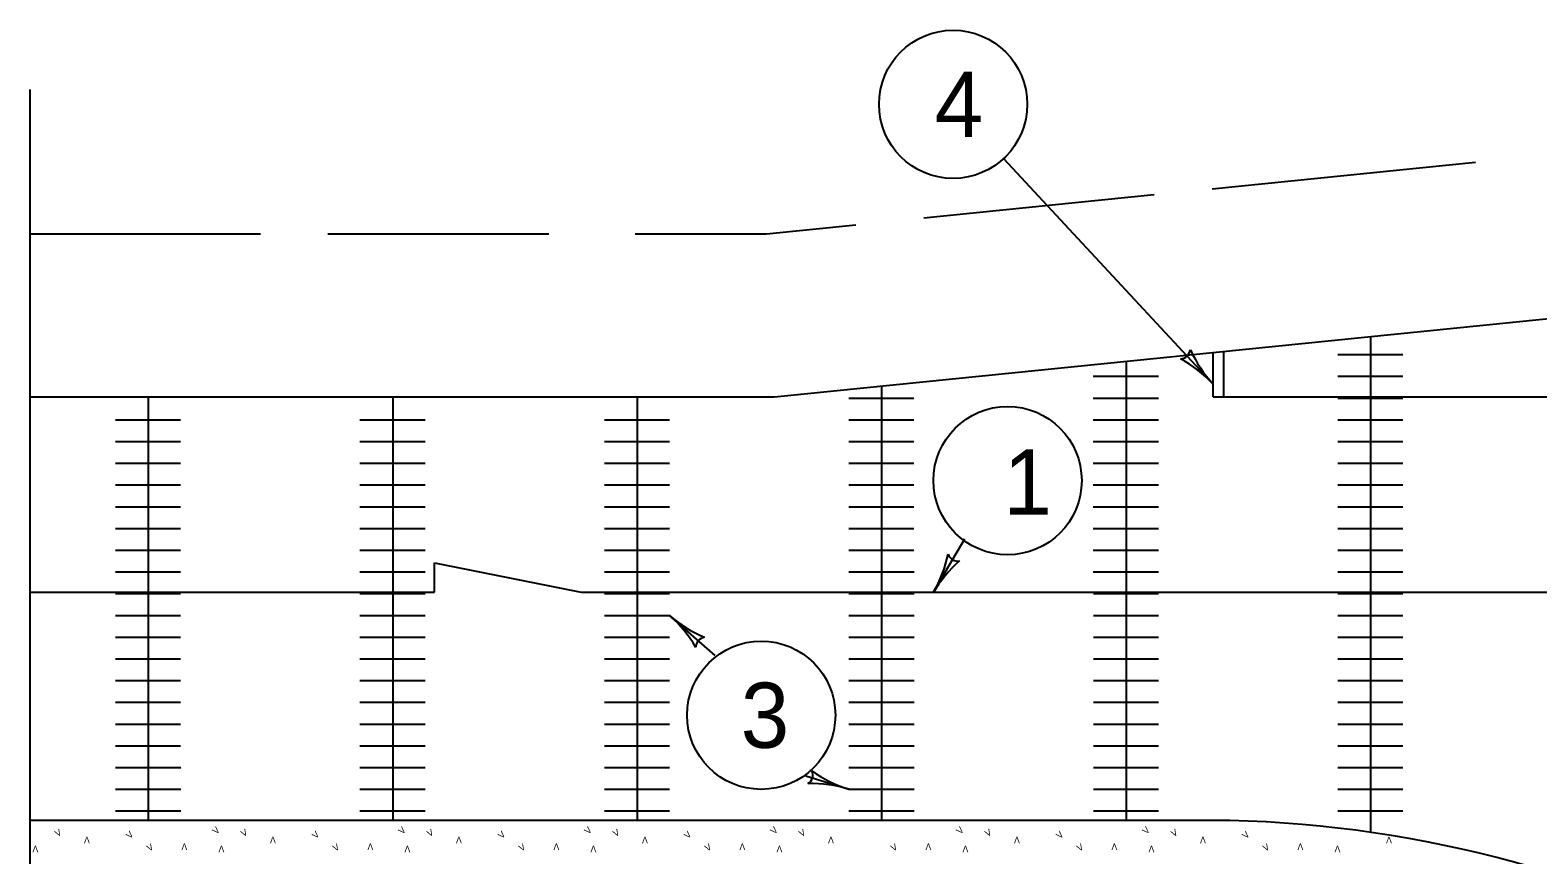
# Model space of a CAD drawing. Extents: x 1007 to 1035.5, y 1000.5 to 1021.5.
# Drawn here: x 1009.409 to 1014.035, y 1010.991 to 1013.521 of the extents above; entities that cross this region are included whole.
import ezdxf

# ---------------------------------------------------------------- set-up
doc = ezdxf.new("R2010")
doc.units = 0
doc.layers.add('Level 1', color=7, linetype='Continuous')
doc.layers.add('Level 2', color=7, linetype='Continuous')

msp = doc.modelspace()

# ---------------------------------------------------------------- linework, layer by layer
at = {"layer": 'Level 1'}
for p, q in [((1009.409, 1010.9098), (1009.409, 1013.3395)), ((1012.3955, 1013.1273), (1013.0385, 1012.4353)), ((1013.035, 1013.0349), (1013.8434, 1013.1167)), ((1012.1508, 1012.9455), (1012.857, 1013.0169)), ((1011.6683, 1012.8968), (1011.942, 1012.9244)), ((1009.409, 1012.8968), (1010.1158, 1012.8968)), ((1010.3222, 1012.8968), (1011.0002, 1012.8968)), ((1011.2655, 1012.8968), (1011.6683, 1012.8968)), ((1011.693, 1012.3968), (1016.6389, 1012.8968)), ((1013.0385, 1012.3968), (1013.0385, 1012.5328)), ((1013.0715, 1012.3968), (1013.0715, 1012.5361)), ((1013.4206, 1012.526), (1013.6205, 1012.526)), ((1012.6706, 1012.4593), (1012.8705, 1012.4593)), ((1013.4206, 1012.4593), (1013.6205, 1012.4593)), ((1009.409, 1012.3968), (1011.693, 1012.3968)), ((1011.9206, 1012.3926), (1012.1205, 1012.3926)), ((1012.6706, 1012.3926), (1012.8705, 1012.3926)), ((1013.0385, 1012.3968), (1014.389, 1012.3968)), ((1013.4206, 1012.3926), (1013.6205, 1012.3926)), ((1009.6706, 1012.3259), (1009.8705, 1012.3259)), ((1010.4206, 1012.3259), (1010.6205, 1012.3259)), ((1011.1706, 1012.3259), (1011.3705, 1012.3259)), ((1011.9206, 1012.3259), (1012.1205, 1012.3259)), ((1012.6706, 1012.3259), (1012.8705, 1012.3259)), ((1013.4206, 1012.3259), (1013.6205, 1012.3259)), ((1009.6706, 1012.2593), (1009.8705, 1012.2593)), ((1010.4206, 1012.2593), (1010.6205, 1012.2593)), ((1011.1706, 1012.2593), (1011.3705, 1012.2593)), ((1011.9206, 1012.2593), (1012.1205, 1012.2593)), ((1012.6706, 1012.2593), (1012.8705, 1012.2593)), ((1013.4206, 1012.2593), (1013.6205, 1012.2593)), ((1009.6706, 1012.1926), (1009.8705, 1012.1926)), ((1010.4206, 1012.1926), (1010.6205, 1012.1926)), ((1011.1706, 1012.1926), (1011.3705, 1012.1926)), ((1011.9206, 1012.1926), (1012.1205, 1012.1926)), ((1012.6706, 1012.1926), (1012.8705, 1012.1926)), ((1013.4206, 1012.1926), (1013.6205, 1012.1926)), ((1009.6706, 1012.1259), (1009.8705, 1012.1259)), ((1010.4206, 1012.1259), (1010.6205, 1012.1259)), ((1011.1706, 1012.1259), (1011.3705, 1012.1259)), ((1011.9206, 1012.1259), (1012.1205, 1012.1259)), ((1012.6706, 1012.1259), (1012.8705, 1012.1259)), ((1013.4206, 1012.1259), (1013.6205, 1012.1259)), ((1009.6706, 1012.0593), (1009.8705, 1012.0593)), ((1010.4206, 1012.0593), (1010.6205, 1012.0593)), ((1011.1706, 1012.0593), (1011.3705, 1012.0593)), ((1011.9206, 1012.0593), (1012.1205, 1012.0593)), ((1012.6706, 1012.0593), (1012.8705, 1012.0593)), ((1013.4206, 1012.0593), (1013.6205, 1012.0593)), ((1009.6706, 1011.9926), (1009.8705, 1011.9926)), ((1010.4206, 1011.9926), (1010.6205, 1011.9926)), ((1011.1706, 1011.9926), (1011.3705, 1011.9926)), ((1011.9206, 1011.9926), (1012.1205, 1011.9926)), ((1012.6706, 1011.9926), (1012.8705, 1011.9926)), ((1013.4206, 1011.9926), (1013.6205, 1011.9926)), ((1009.6706, 1011.9259), (1009.8705, 1011.9259)), ((1010.4206, 1011.9259), (1010.6205, 1011.9259)), ((1010.6499, 1011.7968), (1010.6499, 1011.8868)), ((1010.6499, 1011.8868), (1011.0999, 1011.7968)), ((1011.1706, 1011.9259), (1011.3705, 1011.9259)), ((1011.9206, 1011.9259), (1012.1205, 1011.9259)), ((1012.6706, 1011.9259), (1012.8705, 1011.9259)), ((1013.4206, 1011.9259), (1013.6205, 1011.9259)), ((1009.6707, 1011.8593), (1009.8707, 1011.8593)), ((1010.4207, 1011.8593), (1010.6207, 1011.8593)), ((1011.1707, 1011.8593), (1011.3707, 1011.8593)), ((1011.9207, 1011.8593), (1012.1207, 1011.8593)), ((1012.6707, 1011.8593), (1012.8707, 1011.8593)), ((1013.4207, 1011.8593), (1013.6207, 1011.8593)), ((1009.409, 1011.7968), (1010.6499, 1011.7968)), ((1009.6708, 1011.7926), (1009.8707, 1011.7926)), ((1010.4208, 1011.7926), (1010.6207, 1011.7926)), ((1011.0999, 1011.7968), (1016.6995, 1011.7968)), ((1011.1708, 1011.7926), (1011.3707, 1011.7926)), ((1011.9208, 1011.7926), (1012.1207, 1011.7926)), ((1012.6708, 1011.7926), (1012.8707, 1011.7926)), ((1013.4208, 1011.7926), (1013.6207, 1011.7926)), ((1009.6708, 1011.7259), (1009.8707, 1011.7259)), ((1010.4208, 1011.7259), (1010.6207, 1011.7259)), ((1011.1708, 1011.7259), (1011.3707, 1011.7259)), ((1011.9208, 1011.7259), (1012.1207, 1011.7259)), ((1012.6708, 1011.7259), (1012.8707, 1011.7259)), ((1013.4208, 1011.7259), (1013.6207, 1011.7259)), ((1009.6708, 1011.6593), (1009.8707, 1011.6593)), ((1010.4208, 1011.6593), (1010.6207, 1011.6593)), ((1011.1708, 1011.6593), (1011.3707, 1011.6593)), ((1011.9208, 1011.6593), (1012.1207, 1011.6593)), ((1012.6708, 1011.6593), (1012.8707, 1011.6593)), ((1013.4208, 1011.6593), (1013.6207, 1011.6593)), ((1009.6708, 1011.5926), (1009.8707, 1011.5926)), ((1010.4208, 1011.5926), (1010.6207, 1011.5926)), ((1011.1708, 1011.5926), (1011.3707, 1011.5926)), ((1011.9208, 1011.5926), (1012.1207, 1011.5926)), ((1012.6708, 1011.5926), (1012.8707, 1011.5926)), ((1013.4208, 1011.5926), (1013.6207, 1011.5926)), ((1009.6708, 1011.5259), (1009.8707, 1011.5259)), ((1010.4208, 1011.5259), (1010.6207, 1011.5259)), ((1011.1708, 1011.5259), (1011.3707, 1011.5259)), ((1011.9208, 1011.5259), (1012.1207, 1011.5259)), ((1012.6708, 1011.5259), (1012.8707, 1011.5259)), ((1013.4208, 1011.5259), (1013.6207, 1011.5259)), ((1009.6708, 1011.4593), (1009.8707, 1011.4593)), ((1010.4208, 1011.4593), (1010.6207, 1011.4593)), ((1011.1708, 1011.4593), (1011.3707, 1011.4593)), ((1011.9208, 1011.4593), (1012.1207, 1011.4593)), ((1012.6708, 1011.4593), (1012.8707, 1011.4593)), ((1013.4208, 1011.4593), (1013.6207, 1011.4593)), ((1009.6708, 1011.3926), (1009.8707, 1011.3926)), ((1010.4208, 1011.3926), (1010.6207, 1011.3926)), ((1011.1708, 1011.3926), (1011.3707, 1011.3926)), ((1011.9208, 1011.3926), (1012.1207, 1011.3926)), ((1012.6708, 1011.3926), (1012.8707, 1011.3926)), ((1013.4208, 1011.3926), (1013.6207, 1011.3926)), ((1009.6708, 1011.3259), (1009.8707, 1011.3259)), ((1010.4208, 1011.3259), (1010.6207, 1011.3259)), ((1011.1708, 1011.3259), (1011.3707, 1011.3259)), ((1011.9208, 1011.3259), (1012.1207, 1011.3259)), ((1012.6708, 1011.3259), (1012.8707, 1011.3259)), ((1013.4208, 1011.3259), (1013.6207, 1011.3259)), ((1009.6708, 1011.2593), (1009.8708, 1011.2593)), ((1010.4208, 1011.2593), (1010.6208, 1011.2593)), ((1011.1708, 1011.2593), (1011.3708, 1011.2593)), ((1011.9208, 1011.2593), (1012.1208, 1011.2593)), ((1012.6708, 1011.2593), (1012.8708, 1011.2593)), ((1013.4208, 1011.2593), (1013.6208, 1011.2593)), ((1009.6709, 1011.1926), (1009.8708, 1011.1926)), ((1010.4209, 1011.1926), (1010.6208, 1011.1926)), ((1011.1709, 1011.1926), (1011.3708, 1011.1926)), ((1011.9209, 1011.1926), (1012.1208, 1011.1926)), ((1012.6709, 1011.1926), (1012.8708, 1011.1926)), ((1013.4209, 1011.1926), (1013.6208, 1011.1926)), ((1013.0899, 1011.0968), (1009.409, 1011.0968)), ((1009.6709, 1011.1259), (1009.8708, 1011.1259)), ((1010.4209, 1011.1259), (1010.6208, 1011.1259)), ((1011.1709, 1011.1259), (1011.3708, 1011.1259)), ((1011.9209, 1011.1259), (1012.1208, 1011.1259)), ((1012.6709, 1011.1259), (1012.8708, 1011.1259)), ((1013.4209, 1011.1259), (1013.6208, 1011.1259))]:
    msp.add_line(p, q, dxfattribs=at)
for centre in [(1012.2407, 1013.2938), (1012.4077, 1012.1394), (1011.652, 1011.4196)]:
    msp.add_circle(centre, 0.2274, dxfattribs=at)
for centre, radius, start, end in [((1012.9373, 1012.5443), 0.0313, 271.676, 353.7927), ((1013.3249, 1012.7015), 0.3909, 204.2486, 222.8953), ((1012.7521, 1012.1692), 0.3909, 42.9014, 61.5702), ((1012.7521, 1012.1692), 0.3909, 42.8892, 42.9014), ((1012.9969, 1007.4352), 3.6628, 60.8998, 88.545)]:
    msp.add_arc(centre, radius, start, end, dxfattribs=at)
at = {"layer": 'Level 2'}
for p, q in [((1013.5213, 1012.5816), (1013.5213, 1011.0602)), ((1012.7713, 1012.5058), (1012.7713, 1011.0968)), ((1009.7713, 1012.3968), (1009.7713, 1011.0968)), ((1009.7713, 1012.3968), (1009.7713, 1011.0968)), ((1010.5213, 1012.3968), (1010.5213, 1011.0968)), ((1010.5213, 1012.3968), (1010.5213, 1011.0968)), ((1011.2713, 1012.3968), (1011.2713, 1011.0968)), ((1011.2713, 1012.3968), (1011.2713, 1011.0968)), ((1012.0213, 1012.4299), (1012.0213, 1011.0968)), ((1012.0213, 1012.3968), (1012.0213, 1011.0968)), ((1012.7713, 1012.3968), (1012.7713, 1011.0968)), ((1013.5213, 1012.3968), (1013.5213, 1011.0968)), ((1012.1799, 1011.7956), (1012.2763, 1011.9609)), ((1011.5105, 1011.6029), (1011.3707, 1011.7259)), ((1011.7886, 1011.2334), (1011.9209, 1011.1926))]:
    msp.add_line(p, q, dxfattribs=at)
for centre, radius, start, end in [((1011.8422, 1011.9925), 0.3909, 329.7588, 348.4276), ((1012.5177, 1011.5987), 0.3909, 131.1059, 149.7527), ((1012.2548, 1011.924), 0.0313, 198.5334, 280.6501), ((1011.8422, 1011.9925), 0.3909, 329.7466, 329.7588), ((1011.6289, 1012.0194), 0.3909, 228.6417, 228.6539), ((1011.6289, 1012.0194), 0.3909, 228.6539, 247.3227), ((1011.1124, 1011.4324), 0.3909, 30.001, 48.6478), ((1011.4822, 1011.6277), 0.0313, 97.4285, 179.5452), ((1011.7789, 1011.2364), 0.0313, 301.6314, 23.7481), ((1012.0361, 1011.5662), 0.3909, 234.204, 252.8507), ((1011.8057, 1010.819), 0.3909, 72.8568, 91.5256), ((1011.8057, 1010.819), 0.3909, 72.8446, 72.8568)]:
    msp.add_arc(centre, radius, start, end, dxfattribs=at)

# ---------------------------------------------------------------- texts
at = {"layer": 'Level 1'}
for s, p in [('4', (1012.184, 1013.1938)), ('1', (1012.3951, 1012.0348)), ('3', (1011.589, 1011.3196))]:
    msp.add_text(s, height=0.2, dxfattribs=at).set_placement(p)
for rotation, p in [(30, (1009.4923, 1011.0456)), (45, (1009.7153, 1011.0389)), (45, (1009.9802, 1011.0527)), (30, (1010.0629, 1011.0456)), (45, (1010.2859, 1011.0389)), (45, (1010.5508, 1011.0527)), (30, (1010.6336, 1011.0456)), (45, (1010.8566, 1011.0389)), (45, (1011.1215, 1011.0527)), (30, (1011.2043, 1011.0456)), (45, (1011.4273, 1011.0389)), (45, (1011.6922, 1011.0527)), (30, (1011.7749, 1011.0456)), (45, (1012.2628, 1011.0527)), (30, (1012.3456, 1011.0456)), (45, (1012.5686, 1011.0389)), (45, (1012.8335, 1011.0527)), (30, (1012.9163, 1011.0456)), (45, (1013.1393, 1011.0389)), (180, (1009.434, 1011.0193)), (180, (1009.592, 1011.0468)), (30, (1009.774, 1011.0009)), (180, (1009.8909, 1011.0262)), (180, (1010.0047, 1011.0193)), (180, (1010.1627, 1011.0468)), (30, (1010.3447, 1011.0009)), (180, (1010.4616, 1011.0262)), (180, (1010.5753, 1011.0193)), (180, (1010.7333, 1011.0468)), (30, (1010.9153, 1011.0009)), (180, (1011.0323, 1011.0262)), (180, (1011.146, 1011.0193)), (180, (1011.304, 1011.0468)), (30, (1011.486, 1011.0009)), (180, (1011.6029, 1011.0262)), (180, (1011.7167, 1011.0193)), (180, (1011.8747, 1011.0468)), (30, (1012.0567, 1011.0009)), (180, (1012.1736, 1011.0262)), (180, (1012.2873, 1011.0193)), (180, (1012.4453, 1011.0468)), (30, (1012.6273, 1011.0009)), (180, (1012.7443, 1011.0262)), (180, (1012.858, 1011.0193)), (180, (1013.016, 1011.0468)), (30, (1013.198, 1011.0009)), (180, (1013.3149, 1011.0262)), (180, (1013.4287, 1011.0193)), (180, (1013.5867, 1011.0468))]:
    msp.add_text('V', height=0.02, rotation=rotation, dxfattribs=at).set_placement(p)

doc.saveas('drawing.dxf')
